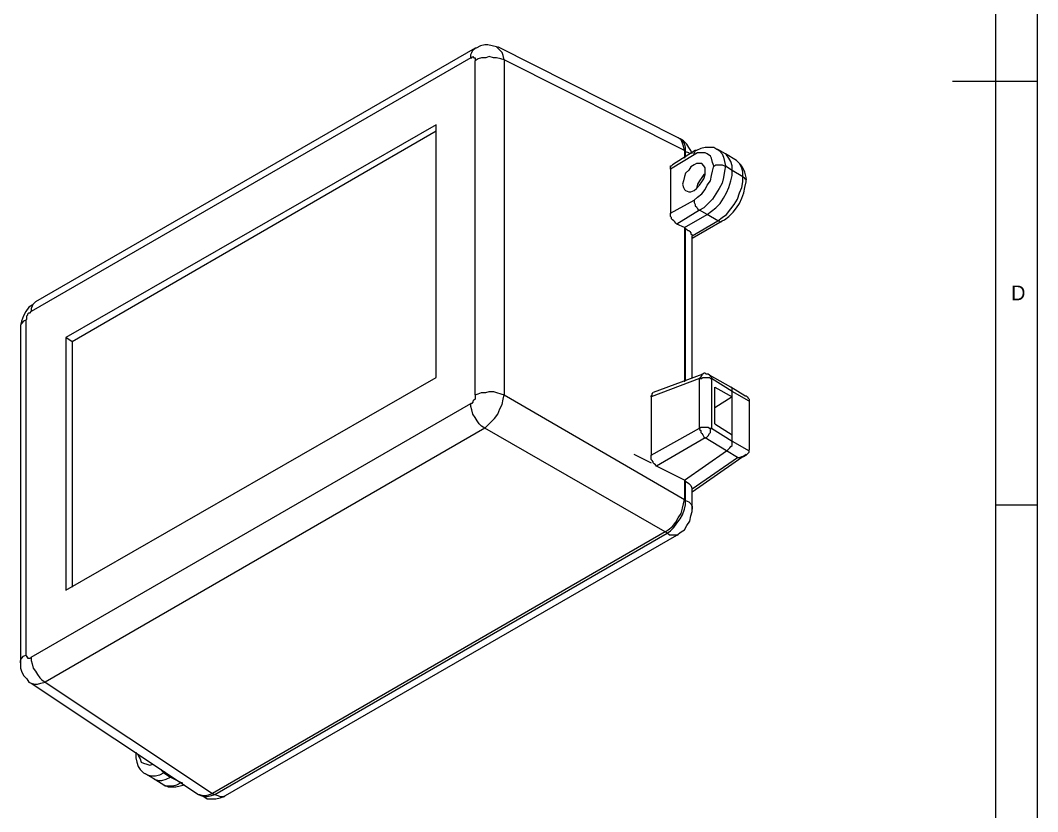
# Model space of a CAD drawing. Header units: millimetres. Extents: x 0 to 272, y 0 to 191.
# Drawn here: x 192.6 to 272.4, y 38.9 to 100.9 of the extents above; entities that cross this region are included whole.
import ezdxf

# ---------------------------------------------------------------- set-up
doc = ezdxf.new("R2010")
doc.units = ezdxf.units.MM

msp = doc.modelspace()

# ---------------------------------------------------------------- linework, layer by layer
at = {"color": 0, "lineweight": 0}
for points in [[(272.372667, 0), (272.372667, 190.669333)], [(269.070667, 188.129333), (269.070667, 24.976667)], [(230.039333, 98.721333), (229.954667, 98.806), (229.616, 98.890667), (229.277333, 98.975333), (229.023333, 98.975333), (228.684667, 98.890667), (228.346, 98.721333), (228.261333, 98.721333)], [(228.261333, 98.721333), (193.802, 78.824667)], [(227.922667, 97.959333), (227.922667, 98.213333), (228.007333, 98.382667), (228.092, 98.552), (228.261333, 98.721333)], [(244.178667, 91.694), (230.039333, 98.806)], [(230.547333, 97.79), (230.462667, 98.128667), (230.378, 98.382667), (230.208667, 98.552), (230.039333, 98.721333), (230.039333, 98.806)], [(227.922667, 97.959333), (193.463333, 78.062667)], [(227.922667, 97.959333), (228.007333, 97.959333), (228.092, 98.044), (228.176667, 97.959333), (228.261333, 97.959333), (228.261333, 97.874667), (228.261333, 97.705333)], [(230.547333, 97.79), (230.293333, 97.874667), (229.954667, 97.959333), (229.700667, 97.959333), (229.362, 98.044), (229.108, 97.959333), (228.769333, 97.959333), (228.515333, 97.874667), (228.261333, 97.705333)], [(228.261333, 71.543333), (228.261333, 97.705333)], [(230.547333, 97.79), (230.547333, 71.543333)], [(244.686667, 90.678), (230.547333, 97.79)], [(272.372667, 96.096667), (265.684, 96.096667)], [(225.213333, 92.71), (196.172667, 76.030667)], [(225.213333, 72.898), (225.213333, 92.71)], [(225.213333, 92.202), (196.680667, 75.692)], [(244.348, 91.609333), (244.178667, 91.694)], [(244.686667, 90.678), (244.602, 91.016667), (244.517333, 91.270667), (244.432667, 91.524667), (244.178667, 91.694)], [(244.686667, 90.678), (244.602, 91.016667), (244.517333, 91.270667), (244.432667, 91.524667), (244.178667, 91.694)], [(245.279333, 90.424), (245.194667, 90.678), (245.025333, 90.932), (244.856, 91.186), (244.602, 91.44), (244.348, 91.609333)], [(244.771333, 90.593333), (244.771333, 90.932), (244.686667, 91.270667), (244.517333, 91.44), (244.348, 91.609333)], [(247.311333, 90.762667), (247.226667, 90.762667), (246.972667, 90.932), (246.295333, 90.932), (245.956667, 90.847333), (245.618, 90.678), (245.533333, 90.678)], [(245.448667, 90.339333), (243.586, 89.238667)], [(245.533333, 90.678), (243.755333, 89.577333)], [(244.686667, 90.678), (244.686667, 90.085333)], [(244.771333, 90.593333), (244.686667, 90.678)], [(244.686667, 90.678), (244.686667, 90.085333)], [(244.771333, 90.17), (244.771333, 90.593333)], [(245.11, 90.424), (245.025333, 90.508667), (244.771333, 90.593333)], [(245.448667, 90.339333), (245.448667, 90.508667), (245.533333, 90.593333), (245.533333, 90.678)], [(246.972667, 89.492667), (246.888, 89.746667), (246.803333, 90.085333), (246.718667, 90.254667), (246.464667, 90.424), (246.295333, 90.508667), (245.702667, 90.508667), (245.448667, 90.339333)], [(247.904, 90.424), (247.311333, 90.762667)], [(247.311333, 90.762667), (247.396, 90.678), (247.65, 90.424), (247.734667, 90.17), (247.819333, 89.831333), (247.904, 89.492667)], [(248.750667, 89.916), (247.904, 90.424)], [(248.412, 89.154), (248.412, 89.492667), (248.327333, 89.831333), (248.158, 90.085333), (247.988667, 90.339333), (247.904, 90.424)], [(248.412, 89.154), (248.412, 89.492667), (248.327333, 89.831333), (248.158, 90.085333), (247.988667, 90.339333), (247.904, 90.424)], [(243.586, 89.238667), (243.586, 89.492667), (243.670667, 89.492667), (243.755333, 89.577333)], [(245.448667, 86.783333), (245.702667, 87.037333), (246.041333, 87.291333), (246.295333, 87.63), (246.464667, 87.968667), (246.718667, 88.307333), (246.803333, 88.730667), (246.888, 89.069333), (246.972667, 89.492667)], [(247.904, 89.492667), (247.819333, 89.069333), (247.734667, 88.561333), (247.65, 88.138), (247.396, 87.714667), (247.142, 87.291333), (246.888, 86.868), (246.549333, 86.529333), (246.210667, 86.190667), (245.872, 86.021333)], [(246.972667, 89.492667), (247.057333, 89.492667), (247.142, 89.577333), (247.65, 89.577333), (247.819333, 89.492667), (247.904, 89.492667)], [(247.904, 89.492667), (248.412, 89.154)], [(249.512667, 88.392), (249.512667, 88.561333), (249.428, 88.984667), (249.258667, 89.323333), (249.089333, 89.577333), (248.92, 89.746667), (248.750667, 89.916)], [(249.258667, 88.646), (249.258667, 88.984667), (249.174, 89.323333), (249.004667, 89.662), (248.835333, 89.831333), (248.750667, 89.916)], [(243.586, 89.238667), (243.586, 85.767333)], [(246.295333, 88.815333), (246.210667, 88.815333), (246.041333, 88.561333), (245.872, 88.307333), (245.702667, 88.053333), (245.618, 87.714667)], [(246.295333, 88.815333), (246.210667, 88.815333), (246.041333, 88.561333), (245.872, 88.307333), (245.702667, 88.053333), (245.618, 87.714667)], [(246.464667, 85.682667), (246.803333, 85.936667), (247.142, 86.190667), (247.480667, 86.529333), (247.734667, 86.952667), (247.988667, 87.376), (248.158, 87.799333), (248.327333, 88.307333), (248.412, 88.730667), (248.412, 89.154)], [(246.464667, 85.682667), (246.803333, 85.936667), (247.142, 86.190667), (247.480667, 86.529333), (247.734667, 86.952667), (247.988667, 87.376), (248.158, 87.799333), (248.327333, 88.307333), (248.412, 88.730667), (248.412, 89.154)], [(247.311333, 85.174667), (247.65, 85.428667), (247.988667, 85.682667), (248.327333, 86.106), (248.581333, 86.444667), (248.835333, 86.868), (249.004667, 87.376), (249.174, 87.799333), (249.258667, 88.222667), (249.258667, 88.646)], [(248.412, 89.154), (249.258667, 88.646)], [(249.258667, 88.646), (249.343333, 88.561333), (249.428, 88.476667), (249.512667, 88.476667), (249.512667, 88.392)], [(247.65, 85.174667), (247.819333, 85.259333), (248.158, 85.513333), (248.496667, 85.852), (248.750667, 86.190667), (249.004667, 86.529333), (249.174, 86.952667), (249.343333, 87.376), (249.428, 87.799333), (249.512667, 88.222667), (249.512667, 88.392)], [(243.586, 85.767333), (245.448667, 86.783333)], [(245.448667, 86.783333), (245.448667, 86.614), (245.533333, 86.444667), (245.533333, 86.36), (245.618, 86.275333), (245.702667, 86.106), (245.787333, 86.021333), (245.872, 86.021333)], [(244.094, 84.920667), (244.009333, 85.005333), (243.924667, 85.09), (243.84, 85.174667), (243.755333, 85.259333), (243.670667, 85.344), (243.670667, 85.428667), (243.586, 85.513333), (243.586, 85.767333)], [(245.872, 86.021333), (244.094, 84.920667)], [(244.686667, 84.666667), (246.464667, 85.682667)], [(244.686667, 84.666667), (246.464667, 85.682667)], [(246.464667, 85.682667), (245.872, 86.021333)], [(247.311333, 85.174667), (246.464667, 85.682667)], [(244.686667, 84.666667), (244.094, 84.920667)], [(244.686667, 84.666667), (244.686667, 72.559333)], [(244.771333, 84.582), (244.686667, 84.666667)], [(244.686667, 84.666667), (244.686667, 72.559333)], [(244.771333, 72.644), (244.771333, 84.582)], [(244.771333, 84.582), (244.856, 84.497333), (244.940667, 84.412667), (245.025333, 84.412667), (245.11, 84.328), (245.194667, 84.243333), (245.194667, 84.158667), (245.279333, 84.074), (245.279333, 83.989333)], [(245.279333, 83.82), (247.65, 85.174667)], [(245.279333, 83.989333), (247.311333, 85.174667)], [(247.311333, 85.174667), (247.396, 85.174667), (247.480667, 85.09), (247.565333, 85.09), (247.65, 85.174667)], [(245.279333, 83.904667), (245.279333, 83.989333)], [(245.279333, 72.813333), (245.279333, 83.904667)], [(193.802, 78.824667), (193.548, 78.570667), (193.294, 78.401333), (193.04, 78.062667), (192.870667, 77.724), (192.701333, 77.300667), (192.616667, 76.962), (192.616667, 76.792667)], [(193.802, 78.824667), (193.632667, 78.655333), (193.548, 78.486), (193.463333, 78.316667), (193.463333, 78.062667)], [(193.04, 77.385333), (192.870667, 77.300667), (192.701333, 77.131333), (192.616667, 76.962), (192.616667, 76.792667)], [(193.04, 77.385333), (193.124667, 77.47), (193.124667, 77.724), (193.209333, 77.808667), (193.209333, 77.893333), (193.294, 77.978), (193.378667, 77.978), (193.463333, 78.062667)], [(193.04, 77.385333), (193.04, 51.138667)], [(192.616667, 76.792667), (192.616667, 50.546)], [(196.172667, 76.030667), (196.172667, 56.218667)], [(196.680667, 75.692), (196.172667, 76.030667)], [(196.680667, 75.692), (196.680667, 56.472667)], [(196.172667, 56.218667), (225.213333, 72.898)], [(245.872, 72.813333), (242.062, 71.374)], [(246.126, 73.152), (242.231333, 71.712667)], [(246.126, 73.152), (246.041333, 73.152), (246.041333, 73.067333), (245.956667, 72.982667), (245.956667, 72.898), (245.872, 72.813333)], [(245.872, 72.813333), (246.041333, 72.813333), (246.126, 72.898), (246.634, 72.898), (246.718667, 72.813333), (246.803333, 72.813333)], [(245.872, 68.918667), (245.872, 72.813333)], [(246.634, 73.067333), (246.549333, 73.152), (246.38, 73.152), (246.295333, 73.236667), (246.210667, 73.236667), (246.126, 73.152)], [(248.327333, 72.136), (246.634, 73.067333)], [(246.634, 73.067333), (246.718667, 72.982667), (246.803333, 72.982667), (246.803333, 72.898), (246.803333, 72.813333)], [(246.803333, 72.813333), (246.803333, 68.918667)], [(248.412, 71.797333), (246.803333, 72.813333)], [(228.261333, 71.543333), (228.515333, 71.628), (228.769333, 71.712667), (229.108, 71.712667), (229.362, 71.797333), (229.700667, 71.797333), (229.954667, 71.712667), (230.293333, 71.628), (230.547333, 71.543333)], [(247.057333, 72.136), (248.412, 71.374)], [(247.057333, 69.257333), (247.057333, 72.136)], [(249.428, 71.458667), (248.327333, 72.136)], [(248.412, 71.797333), (248.412, 72.051333), (248.327333, 72.136)], [(248.412, 71.797333), (248.412, 72.051333), (248.327333, 72.136)], [(248.412, 67.902667), (248.412, 71.797333)], [(249.766667, 71.035333), (248.412, 71.797333)], [(248.412, 71.374), (248.412, 71.797333)], [(228.261333, 71.543333), (228.261333, 71.204667), (228.176667, 71.12), (228.092, 71.035333), (228.092, 70.950667), (228.007333, 70.866), (227.922667, 70.866)], [(229.023333, 68.918667), (229.277333, 69.172667), (229.531333, 69.426667), (229.785333, 69.680667), (230.039333, 70.019333), (230.208667, 70.442667), (230.378, 70.781333), (230.462667, 71.204667), (230.547333, 71.543333)], [(230.547333, 71.543333), (244.686667, 63.330667)], [(242.062, 71.374), (242.062, 71.458667), (242.146667, 71.543333), (242.146667, 71.628), (242.231333, 71.712667)], [(242.062, 71.374), (242.062, 66.802)], [(248.412, 71.374), (247.057333, 70.527333)], [(249.428, 71.458667), (249.512667, 71.458667), (249.597333, 71.374), (249.682, 71.289333), (249.766667, 71.204667), (249.766667, 71.035333)], [(249.766667, 71.035333), (249.766667, 67.225333)], [(193.463333, 50.969333), (227.922667, 70.866)], [(229.023333, 68.918667), (228.769333, 69.088), (228.6, 69.257333), (228.430667, 69.511333), (228.261333, 69.765333), (228.092, 70.019333), (228.007333, 70.358), (227.922667, 70.612), (227.922667, 70.866)], [(229.023333, 68.918667), (194.564, 49.022)], [(243.162667, 60.790667), (229.023333, 68.918667)], [(242.062, 66.802), (245.872, 68.918667)], [(245.872, 68.918667), (245.956667, 69.003333), (246.549333, 69.003333), (246.634, 68.918667), (246.803333, 68.918667)], [(245.872, 68.918667), (245.872, 68.834), (245.956667, 68.749333), (245.956667, 68.58), (246.041333, 68.495333), (246.126, 68.410667), (246.210667, 68.241333), (246.295333, 68.156667)], [(246.295333, 68.156667), (246.38, 68.156667), (246.464667, 68.241333), (246.549333, 68.326), (246.634, 68.495333), (246.718667, 68.58), (246.718667, 68.834), (246.803333, 68.918667)], [(246.803333, 68.918667), (248.412, 67.902667)], [(247.057333, 69.257333), (248.412, 68.410667)], [(246.295333, 68.156667), (242.485333, 65.955333)], [(247.988667, 67.140667), (246.295333, 68.156667)], [(247.988667, 67.140667), (248.073333, 67.225333), (248.158, 67.31), (248.242667, 67.394667), (248.327333, 67.479333), (248.412, 67.564), (248.412, 67.902667)], [(247.988667, 67.140667), (248.073333, 67.225333), (248.158, 67.31), (248.242667, 67.394667), (248.327333, 67.479333), (248.412, 67.564), (248.412, 67.902667)], [(248.412, 67.902667), (248.412, 68.410667)], [(248.412, 67.902667), (249.766667, 67.140667)], [(244.686667, 64.854667), (247.988667, 67.140667)], [(244.686667, 64.854667), (247.988667, 67.140667)], [(248.835333, 66.632667), (247.988667, 67.140667)], [(248.835333, 66.632667), (249.004667, 66.632667), (249.174, 66.717333), (249.343333, 66.717333), (249.512667, 66.802), (249.597333, 66.886667), (249.682, 66.971333), (249.766667, 67.056), (249.766667, 67.140667)], [(249.766667, 67.140667), (249.766667, 67.225333)], [(240.707333, 66.886667), (242.062, 66.209333)], [(242.485333, 65.955333), (242.400667, 66.04), (242.316, 66.124667), (242.231333, 66.209333), (242.231333, 66.294), (242.146667, 66.378667), (242.062, 66.463333), (242.062, 66.802)], [(245.279333, 63.923333), (249.512667, 66.886667)], [(245.279333, 64.177333), (248.835333, 66.632667)], [(244.686667, 64.854667), (242.485333, 65.955333)], [(244.686667, 64.854667), (244.686667, 63.330667)], [(244.771333, 64.77), (244.686667, 64.854667)], [(244.686667, 64.854667), (244.686667, 63.330667)], [(244.771333, 64.77), (245.025333, 64.600667), (245.194667, 64.431333), (245.279333, 64.177333)], [(244.771333, 63.246), (244.771333, 64.77)], [(245.279333, 64.092667), (245.279333, 64.177333)], [(245.279333, 62.568667), (245.279333, 64.092667)], [(243.162667, 60.790667), (243.416667, 60.96), (243.755333, 61.214), (244.009333, 61.552667), (244.178667, 61.891333), (244.432667, 62.23), (244.517333, 62.653333), (244.602, 62.992), (244.686667, 63.330667)], [(243.162667, 60.790667), (243.416667, 60.96), (243.755333, 61.214), (244.009333, 61.552667), (244.178667, 61.891333), (244.432667, 62.23), (244.517333, 62.653333), (244.602, 62.992), (244.686667, 63.330667)], [(243.332, 60.706), (243.586, 60.875333), (243.84, 61.129333), (244.094, 61.468), (244.348, 61.806667), (244.517333, 62.145333), (244.686667, 62.568667), (244.771333, 62.907333), (244.771333, 63.246)], [(244.686667, 63.330667), (244.771333, 63.246)], [(244.771333, 63.246), (245.025333, 63.161333), (245.194667, 62.992), (245.279333, 62.822667), (245.279333, 62.568667)], [(244.094, 60.536667), (244.432667, 60.790667), (244.686667, 60.96), (244.856, 61.298667), (245.11, 61.637333), (245.194667, 62.060667), (245.279333, 62.399333), (245.279333, 62.568667)], [(269.070667, 62.907333), (272.372667, 62.907333)], [(243.162667, 60.790667), (207.687333, 40.301333)], [(243.162667, 60.790667), (207.687333, 40.301333)], [(207.856667, 40.216667), (243.332, 60.706)], [(243.332, 60.706), (243.162667, 60.790667)], [(244.178667, 60.536667), (243.501333, 60.536667), (243.332, 60.706)], [(208.703333, 40.132), (244.094, 60.536667)], [(192.616667, 50.546), (192.616667, 50.715333), (192.701333, 50.884667), (192.870667, 51.054), (193.04, 51.138667)], [(193.463333, 50.969333), (193.378667, 50.884667), (193.209333, 50.884667), (193.209333, 50.969333), (193.124667, 50.969333), (193.124667, 51.054), (193.04, 51.138667)], [(192.616667, 50.546), (192.616667, 50.122667), (192.701333, 49.868667), (192.870667, 49.53), (193.124667, 49.276), (193.294, 49.022), (193.463333, 48.937333)], [(193.463333, 50.969333), (193.463333, 50.715333), (193.548, 50.461333), (193.632667, 50.122667), (193.802, 49.868667), (193.971333, 49.614667), (194.140667, 49.360667), (194.31, 49.191333), (194.564, 49.022)], [(193.463333, 48.937333), (193.717333, 48.852667), (193.971333, 48.852667), (194.225333, 48.937333), (194.564, 49.022)], [(193.463333, 48.937333), (206.586667, 40.216667)], [(194.564, 49.022), (207.687333, 40.301333)], [(201.676, 43.518667), (201.676, 43.349333)], [(201.676, 43.518667), (201.676, 43.349333)], [(201.676, 43.349333), (201.676, 43.095333), (201.760667, 42.756667), (201.845333, 42.418), (202.014667, 42.164), (202.268667, 41.91), (202.438, 41.825333)], [(201.845333, 43.349333), (201.845333, 43.264667), (202.014667, 43.010667), (202.099333, 42.756667), (202.268667, 42.672), (202.522667, 42.587333), (202.776667, 42.502667), (203.030667, 42.587333)], [(203.877333, 41.91), (203.538667, 41.740667), (203.2, 41.656), (202.861333, 41.656), (202.607333, 41.740667), (202.438, 41.825333)], [(202.438, 41.825333), (203.030667, 41.486667)], [(203.030667, 41.486667), (203.115333, 41.402), (203.454, 41.317333), (203.708, 41.317333), (204.046667, 41.402), (204.385333, 41.571333)], [(203.030667, 41.486667), (203.115333, 41.402), (203.454, 41.317333), (203.708, 41.317333), (204.046667, 41.402), (204.385333, 41.571333)], [(203.030667, 41.486667), (203.877333, 40.978667)], [(203.538667, 42.248667), (203.623333, 42.164), (203.708, 42.079333), (203.792667, 41.994667), (203.877333, 41.91)], [(203.962, 41.994667), (203.877333, 41.91)], [(203.877333, 41.91), (204.385333, 41.571333)], [(204.385333, 41.571333), (204.47, 41.656)], [(204.385333, 41.571333), (204.47, 41.656)], [(204.385333, 41.571333), (205.232, 41.148)], [(203.877333, 40.978667), (203.962, 40.894), (204.554667, 40.894), (204.893333, 40.978667), (205.232, 41.148)], [(203.877333, 40.978667), (204.216, 40.809333), (204.808667, 40.809333), (205.147333, 40.894), (205.486, 40.978667)], [(205.232, 41.148), (205.316667, 41.063333)], [(205.232, 41.148), (205.316667, 41.148)], [(206.586667, 40.216667), (206.671333, 40.216667), (206.925333, 40.132), (207.179333, 40.132), (207.433333, 40.216667), (207.687333, 40.301333)], [(206.586667, 40.216667), (206.671333, 40.216667), (206.925333, 40.132), (207.179333, 40.132), (207.433333, 40.216667), (207.687333, 40.301333)], [(206.586667, 40.216667), (206.756, 40.132)], [(206.756, 40.132), (207.01, 40.047333), (207.264, 40.047333), (207.602667, 40.132), (207.856667, 40.216667)], [(206.756, 40.132), (207.01, 40.047333), (207.264, 39.878), (207.941333, 39.878), (208.28, 39.962667), (208.618667, 40.047333), (208.703333, 40.132)], [(207.687333, 40.301333), (207.856667, 40.216667)], [(207.856667, 40.216667), (208.110667, 40.132), (208.28, 40.047333), (208.534, 40.047333), (208.703333, 40.132)]]:
    msp.add_lwpolyline(points, dxfattribs=at)
msp.add_lwpolyline([(246.295333, 89.069333), (246.295333, 89.323333), (246.210667, 89.492667), (246.041333, 89.662), (245.618, 89.662), (245.448667, 89.577333), (245.194667, 89.408), (245.025333, 89.154), (244.771333, 88.9), (244.686667, 88.646), (244.602, 88.307333), (244.517333, 88.053333), (244.602, 87.799333), (244.686667, 87.63), (244.771333, 87.545333), (245.025333, 87.460667), (245.194667, 87.460667), (245.448667, 87.545333), (245.618, 87.714667), (245.872, 87.968667), (246.041333, 88.222667), (246.210667, 88.476667), (246.295333, 88.815333)], close=True, dxfattribs=at)

# ---------------------------------------------------------------- texts
at = {"color": 0, "insert": (270.298333, 80.106689), "char_height": 1.155023, "attachment_point": 1}
msp.add_mtext('{\\fCenturyGothic|b0|i0|c0;D}', dxfattribs=at)

doc.saveas('drawing.dxf')
